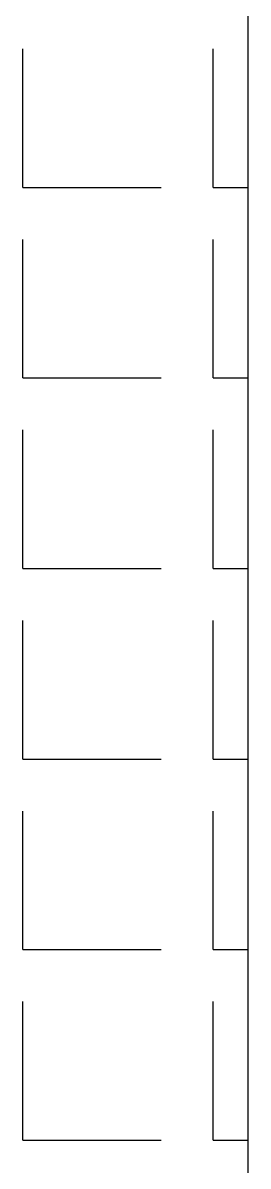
# Model space of a CAD drawing. Extents: x 3627 to 4221, y 1255 to 1675.
# Drawn here: x 4058.4 to 4064.91, y 1410.07 to 1443.07 of the extents above; entities that cross this region are included whole.
import ezdxf

# ---------------------------------------------------------------- set-up
doc = ezdxf.new("R2010")
doc.units = 0
doc.header["$LTSCALE"] = 7
doc.header["$MEASUREMENT"] = 0
doc.layers.add('HT', color=3, linetype='CONTINUOUS')

msp = doc.modelspace()

# ---------------------------------------------------------------- linework, layer by layer
at = {"layer": 'HT', "ltscale": 0.5}
for p, q in [((4064.914, 1275.448), (4064.914, 1631.848)), ((4058.402, 1438.315), (4058.402, 1442.315)), ((4063.902, 1438.315), (4063.902, 1442.315)), ((4058.402, 1438.315), (4062.402, 1438.315)), ((4063.902, 1438.315), (4064.914, 1438.315)), ((4058.402, 1432.815), (4058.402, 1436.815)), ((4063.902, 1432.815), (4063.902, 1436.815)), ((4058.402, 1432.815), (4062.402, 1432.815)), ((4063.902, 1432.815), (4064.914, 1432.815)), ((4058.402, 1427.315), (4058.402, 1431.315)), ((4063.902, 1427.315), (4063.902, 1431.315)), ((4058.402, 1427.315), (4062.402, 1427.315)), ((4063.902, 1427.315), (4064.914, 1427.315)), ((4058.402, 1421.815), (4058.402, 1425.815)), ((4063.902, 1421.815), (4063.902, 1425.815)), ((4058.402, 1421.815), (4062.402, 1421.815)), ((4063.902, 1421.815), (4064.914, 1421.815)), ((4058.402, 1416.315), (4058.402, 1420.315)), ((4063.902, 1416.315), (4063.902, 1420.315)), ((4058.402, 1416.315), (4062.402, 1416.315)), ((4063.902, 1416.315), (4064.914, 1416.315)), ((4058.402, 1410.815), (4058.402, 1414.815)), ((4063.902, 1410.815), (4063.902, 1414.815)), ((4058.402, 1410.815), (4062.402, 1410.815)), ((4063.902, 1410.815), (4064.914, 1410.815))]:
    msp.add_line(p, q, dxfattribs=at)

doc.saveas('drawing.dxf')
